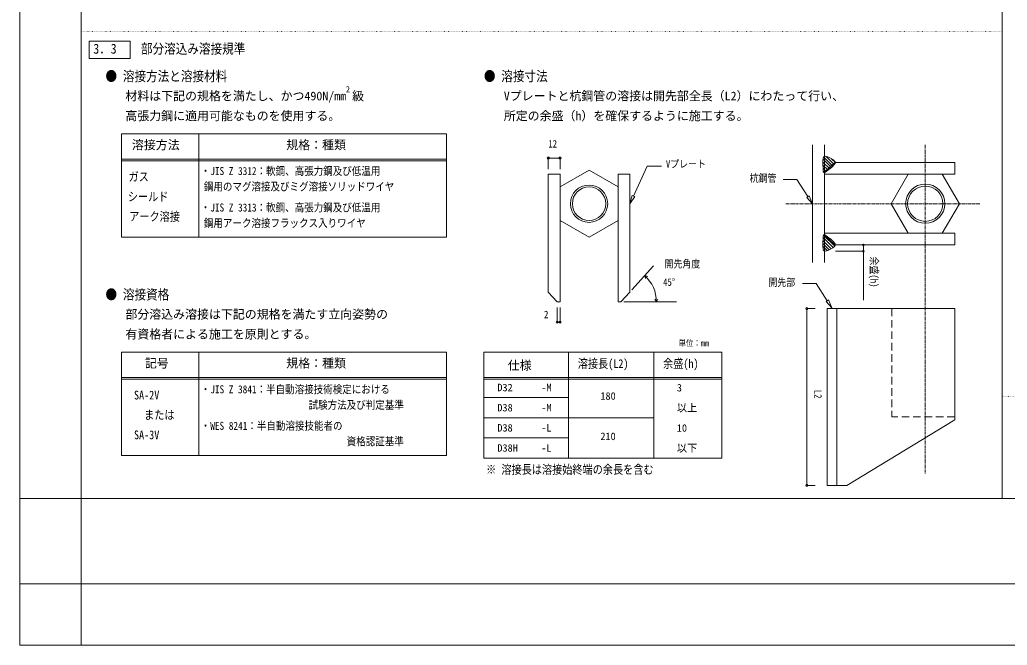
# Model space of a CAD drawing. Units: millimetres, scale not verified. Extents: x -29700 to 29700, y -21000 to 21000.
# Drawn here: x -29700 to -749, y -21000 to -2654 of the extents above; entities that cross this region are included whole.
import ezdxf
from ezdxf.enums import TextEntityAlignment as Align

# ---------------------------------------------------------------- set-up
doc = ezdxf.new("R2010")
doc.units = ezdxf.units.MM
doc.header["$LTSCALE"] = 70
for name, pattern in [('USER1', [0.26, 0.01, -0.25]), ('USER2', [2, 1.25, -0.25, 0.25, -0.25]), ('USER3', [4.7625, 3.175, -1.5875])]:
    doc.linetypes.add(name, pattern=pattern)
for name, color, linetype, lineweight in [('0-2_07_DOT', 4, 'USER1', 18), ('0-3_DEFPOINTS', 7, 'Continuous', 18), ('0-5_05_SUNPOU', 3, 'Continuous', 18), ('0-6_03_ZU', 2, 'Continuous', 18), ('0-7_06_HYOU', 7, 'Continuous', 5), ('0-8_00_WAKU', 9, 'Continuous', 18), ('0-9_08_CENTER', 1, 'USER2', 18), ('0-A_09_KAKOMI', 7, 'Continuous', 5)]:
    doc.layers.add(name, color=color, linetype=linetype, lineweight=lineweight)
doc.layers.add('0-4_02_TEXT', color=7, linetype='Continuous')
doc.styles.add('ＭＳ ゴシック', font='')
doc.styles.get('ＭＳ ゴシック').set_extended_font_data('MS Gothic')

msp = doc.modelspace()

# ---------------------------------------------------------------- linework, layer by layer
at = {"layer": '0-2_07_DOT'}
for p, q in [((-27900, -3000), (-900, -3000)), ((-900, -13700), (27900, -13700))]:
    msp.add_line(p, q, dxfattribs=at)
at = {"layer": '0-3_DEFPOINTS'}
for p, q in [((-29700, 21000), (-29700, -21000)), ((-29700, -16700), (-27900, -16700)), ((-27900, -16700), (-27900, -21000)), ((-29700, -19200), (29700, -19200)), ((-29700, -21000), (29700, -21000))]:
    msp.add_line(p, q, dxfattribs=at)
at = {"layer": '0-5_05_SUNPOU'}
for p, q in [((-14205.48, -7037.3), (-14205.48, -6711.41)), ((-14205.48, -6711.41), (-13859.88, -6711.41)), ((-13859.88, -7037.3), (-13859.88, -6711.41)), ((-6152.97, -6919.16), (-6002.49, -7069.64)), ((-6152.04, -6831.7), (-5952.8, -7030.94)), ((-6148.28, -6747.07), (-5905.76, -6989.59)), ((-6132.99, -6673.97), (-5861.34, -6945.63)), ((-6053.35, -6665.23), (-5819.52, -6899.05)), ((-5898.3, -6731.89), (-5787.9, -6842.29)), ((-6150.77, -7009.75), (-6054.88, -7105.64)), ((-6145.06, -7103.84), (-6112.05, -7136.85)), ((-6135.81, -8969.25), (-5808.76, -9296.31)), ((-6152.93, -9217.3), (-5967.76, -9402.47)), ((-6152.19, -9129.65), (-5909.42, -9372.42)), ((-6148.6, -9044.85), (-5856.54, -9336.91)), ((-5934.88, -9081.79), (-5827.53, -9189.15)), ((-4967.12, -9258.38), (-4967.12, -10874.56)), ((-6150.52, -9308.1), (-6032.23, -9426.39)), ((-6143.75, -9403.26), (-6107.95, -9439.05)), ((-5782.87, -9444.22), (-4967.12, -9444.22)), ((-11754.2, -10573.23), (-11118.77, -9867.39)), ((-11378.83, -10156.26), (-11355.01, -10245.14)), ((-11378.83, -10156.26), (-11289.95, -10180.08)), ((-11990.75, -10928.78), (-10448.93, -10928.78)), ((-11034.84, -10928.78), (-11084.96, -10851.61)), ((-11034.84, -10928.78), (-10993.08, -10846.79)), ((-13946.28, -11095.23), (-13946.28, -11524.34)), ((-13859.88, -11095.23), (-13859.88, -11524.34)), ((-6384.72, -11127.89), (-6627.23, -11127.89)), ((-6627.23, -11127.89), (-6627.23, -16311.89)), ((-13946.28, -11524.34), (-13859.88, -11524.34)), ((-6384.72, -16311.89), (-6627.23, -16311.89))]:
    msp.add_line(p, q, dxfattribs=at)
for points in [[(-11709.21, -7823.53), (-11309.12, -6947.62), (-10890.32, -6947.62)], [(-6595.02, -7841.48), (-6922.3, -7338.12), (-7320.3, -7338.12)], [(-6026.94, -10895.98), (-6354.23, -10392.61), (-6752.23, -10392.61)]]:
    msp.add_lwpolyline(points, dxfattribs=at)
for points in [[(-11746.75, -7805.88), (-11815.08, -8048.78), (-11671.67, -7841.17)], [(-6629.57, -7864.44), (-6457.27, -8048.78), (-6560.47, -7818.52)], [(-6061.49, -10918.93), (-5889.19, -11103.27), (-5992.39, -10873.02)]]:
    msp.add_lwpolyline(points, close=True, dxfattribs=at)
for centre, radius in [((-14205.48, -6711.41), 31.11), ((-13859.88, -6711.41), 31.11), ((-4967.12, -9258.38), 21.88), ((-4967.12, -9444.22), 21.88), ((-6627.23, -11127.89), 31.11), ((-13946.28, -11524.34), 31.11), ((-13859.88, -11524.34), 31.11), ((-6627.23, -16311.89), 31.11)]:
    msp.add_circle(centre, radius, dxfattribs=at)
for centre, radius, start, end in [((-6095.36, -6706.89), 50, 78.81509, 175.50986), ((-6194.1, -7206.26), 559.04, 45.59311, 78.81509), ((-3604.13, -6902.52), 2548.9, 175.50986, 184.65567), ((-6628.24, -6215.05), 1059.19, 299.93112, 321.54917), ((-5837.9, -6842.61), 50, 321.54917, 45.59311), ((-6114.72, -7106.97), 30, 184.65567, 299.93112), ((-6114.72, -8990.58), 30, 60.06888, 175.34433), ((-6628.24, -9882.5), 1059.19, 38.45083, 60.06888), ((-3604.13, -9195.03), 2548.9, 175.34433, 184.49014), ((-5837.9, -9254.95), 50, 314.40689, 38.45083), ((-6095.36, -9390.66), 50, 184.49014, 281.18491), ((-6194.1, -8891.29), 559.04, 281.18491, 314.40689), ((-12074.28, -10928.78), 1039.44, 0, 48.00485)]:
    msp.add_arc(centre, radius, start, end, dxfattribs=at)
at = {"layer": '0-6_03_ZU'}
for p, q in [((-6457.27, -6321.03), (-6457.27, -9776.52)), ((-6111.67, -9776.52), (-6111.67, -6321.03)), ((-6111.67, -6321.03), (-6111.67, -6653.33)), ((-6111.67, -7126.44), (-5801.26, -6839.18)), ((-14205.48, -7184.78), (-14205.48, -10640.86)), ((-13859.88, -7184.78), (-14205.48, -7184.78)), ((-13859.88, -7184.78), (-13859.88, -10928.78)), ((-12160.68, -7184.78), (-12160.68, -10928.78)), ((-12160.68, -7184.78), (-11815.08, -7184.78)), ((-11815.08, -7184.78), (-11815.08, -10640.86)), ((-6111.67, -7184.78), (-6111.67, -7126.44)), ((-5455.66, -7184.78), (-6111.67, -7184.78)), ((-6111.67, -7184.78), (-6111.67, -8912.78)), ((-2287.66, -7184.78), (-6089.26, -7184.78)), ((-5455.66, -7184.78), (-6089.26, -7184.78)), ((-2287.66, -8912.78), (-6111.67, -8912.78)), ((-6111.67, -8912.78), (-6111.67, -8971.11)), ((-6111.67, -8971.11), (-5801.26, -9258.38)), ((-5455.66, -8912.78), (-6089.26, -8912.78)), ((-6111.67, -9444.22), (-6111.67, -9776.52)), ((-12074.28, -10928.78), (-11815.08, -10640.86)), ((-12160.68, -10928.78), (-12103.08, -10928.78)), ((-12160.68, -10928.78), (-12074.28, -10928.78)), ((-5743.75, -11127.89), (-5743.75, -16311.89)), ((-2287.66, -11127.89), (-2287.66, -14386.76)), ((-5455.66, -16311.89), (-2287.66, -14386.76)), ((-5743.66, -16311.89), (-6031.66, -16311.89)), ((-5743.66, -16311.89), (-5455.66, -16311.89))]:
    msp.add_line(p, q, dxfattribs=at)
at = {"layer": '0-6_03_ZU', "linetype": 'USER3'}
for p in [(-4132.7, -11127.89), (-2287.66, -14295.89)]:
    msp.add_line(p, (-4132.7, -14295.89), dxfattribs=at)
at = {"layer": '0-6_03_ZU'}
for points in [[(-2287.66, -7184.78), (-2287.66, -6839.18), (-5801.26, -6839.18)], [(-2287.66, -8912.78), (-2287.66, -9258.38), (-5801.26, -9258.38)], [(-13859.88, -10928.78), (-13946.28, -10928.78), (-14205.48, -10640.86)], [(-2287.66, -11127.89), (-6031.66, -11127.89), (-6031.66, -16311.89)]]:
    msp.add_lwpolyline(points, dxfattribs=at)
for points in [[(-13859.88, -8539.29), (-13010.28, -9029.81), (-12160.68, -8539.29), (-12160.68, -7558.26), (-13010.28, -7067.74), (-13859.88, -7558.26)], [(-2652.83, -8912.78), (-2154, -8048.78), (-2652.83, -7184.78), (-3650.5, -7184.78), (-4149.33, -8048.78), (-3650.5, -8912.78)]]:
    msp.add_lwpolyline(points, close=True, dxfattribs=at)
for centre, radius in [((-13010.28, -8048.78), 547.2), ((-3151.66, -8048.78), 576), ((-13010.28, -8048.78), 489.6), ((-3151.66, -8048.78), 518.4)]:
    msp.add_circle(centre, radius, dxfattribs=at)
at = {"layer": '0-7_06_HYOU'}
for p, q in [((-26719.49, -9035.45), (-26719.49, -6001.24)), ((-26719.49, -6001.24), (-17192.64, -6001.24)), ((-24454.13, -9035.45), (-24454.13, -6001.24)), ((-17192.64, -9035.45), (-17192.64, -6001.24)), ((-26719.49, -6742.09), (-17192.64, -6742.09)), ((-26719.49, -6792.09), (-17192.64, -6792.09)), ((-26719.49, -9035.45), (-17192.64, -9035.45)), ((-26719.49, -15438.46), (-26719.49, -12404.24)), ((-26719.49, -12404.24), (-17192.64, -12404.24)), ((-24454.13, -15438.46), (-24454.13, -12404.24)), ((-17192.64, -15438.46), (-17192.64, -12404.24)), ((-16092.64, -15508.51), (-16092.64, -12404.24)), ((-16092.64, -12404.24), (-9112.29, -12404.24)), ((-13612.29, -15508.51), (-13612.29, -12404.24)), ((-11112.29, -15508.51), (-11112.29, -12404.24)), ((-9112.29, -15508.51), (-9112.29, -12404.24)), ((-26719.49, -13145.1), (-17192.64, -13145.1)), ((-26719.49, -13195.1), (-17192.64, -13195.1)), ((-16092.64, -13145.1), (-9112.29, -13145.1)), ((-16092.64, -13195.1), (-9112.29, -13195.1)), ((-16092.64, -13735.95), (-13612.29, -13735.95)), ((-16092.64, -14326.81), (-11112.29, -14326.81)), ((-16092.64, -14917.66), (-13612.29, -14917.66)), ((-26719.49, -15438.46), (-17192.64, -15438.46)), ((-16092.64, -15508.51), (-9112.29, -15508.51))]:
    msp.add_line(p, q, dxfattribs=at)
at = {"layer": '0-8_00_WAKU'}
for p, q in [((-27900, -16700), (-27900, 16550)), ((-900, -16700), (-900, 16550)), ((-27900, -16700), (27900, -16700))]:
    msp.add_line(p, q, dxfattribs=at)
at = {"layer": '0-9_08_CENTER'}
for p, q in [((-3151.66, -6326.19), (-3151.66, -15958.08)), ((-1550.78, -8048.78), (-7236.81, -8048.78))]:
    msp.add_line(p, q, dxfattribs=at)
at = {"layer": '0-A_09_KAKOMI'}
for q in [(-26465.05, -3286.91), (-27665.05, -3786.91)]:
    msp.add_line((-26465.05, -3786.91), q, dxfattribs=at)
msp.add_lwpolyline([(-26465.05, -3286.91), (-27665.05, -3286.91), (-27665.05, -3786.91)], dxfattribs=at)

# ---------------------------------------------------------------- texts
at = {"layer": '0-4_02_TEXT', "style": 'ＭＳ ゴシック', "width": 0.85}
for s, height, p in [('3．3', 293.3, (-27540.2, -3738.24)), ('部分溶込み溶接規準', 293.3, (-26147.75, -3738.24)), ('● 溶接方法と溶接材料', 293.3, (-27186.65, -4543.53)), ('● 溶接寸法', 293.3, (-16092.64, -4543.53)), ('2', 183.3, (-20140.46, -4840.56)), ('12', 219.9, (-14202.68, -6469.4)), ('・JIS Z 3312：軟鋼、高張力鋼及び低温用', 234.6, (-24393.27, -7278.31)), ('Vプレート', 219.9, (-10756.4, -7059.24)), ('ガス', 256.6, (-26511.38, -7465.25)), ('杭鋼管', 219.9, (-8300.64, -7477.5)), ('鋼用のマグ溶接及びミグ溶接ソリッドワイヤ', 234.6, (-24302.6, -7735.45)), ('シールド', 256.6, (-26531.21, -8048.59)), ('・JIS Z 3313：軟鋼、高張力鋼及び低温用', 234.6, (-24393.27, -8349.19)), ('アーク溶接', 256.6, (-26491.54, -8631.92)), ('鋼用アーク溶接フラックス入りワイヤ', 234.6, (-24302.6, -8806.34)), ('開先角度', 219.9, (-10797.2, -9990.07)), ('45°', 219.9, (-10837.23, -10524.69)), ('開先部', 219.9, (-7749.57, -10531.99)), ('● 溶接資格', 293.3, (-27186.65, -10946.53)), ('2', 219.9, (-14330.49, -11473.6)), ('単位：mm', 183.3, (-10388.99, -12283.64)), ('溶接長(L2)', 256.6, (-13340.34, -12944.95)), ('余盛(h)', 256.6, (-10840.34, -12944.95)), ('SA-2V', 256.6, (-26350.64, -13868.26)), ('・JIS Z 3841：半自動溶接技術検定における', 234.6, (-24393.27, -13681.31)), ('\u3000\u3000\u3000\u3000\u3000\u3000\u3000\u3000\u3000\u3000\u3000試験方法及び判定基準', 234.6, (-24302.6, -14138.45)), ('\u3000または', 256.6, (-26350.64, -14451.59)), ('・WES 8241：半自動溶接技能者の', 234.6, (-24393.27, -14752.2)), ('SA-3V', 256.6, (-26350.64, -15034.92)), ('\u3000\u3000\u3000\u3000\u3000\u3000\u3000\u3000\u3000\u3000\u3000\u3000\u3000\u3000\u3000資格認証基準', 234.6, (-24302.6, -15209.34)), ('※ 溶接長は溶接始終端の余長を含む', 256.6, (-16026.86, -16051.03))]:
    msp.add_text(s, height=height, dxfattribs=at).set_placement(p, align=Align.BOTTOM_LEFT)
at = {"layer": '0-4_02_TEXT', "style": 'ＭＳ ゴシック'}
for s, height, p in [('材料は下記の規格を満たし、かつ490N/mm 級', 256.6, (-26603.17, -5096)), ('Vプレートと杭鋼管の溶接は開先部全長（L2）にわたって行い、', 256.6, (-15509.16, -5096)), ('高張力鋼に適用可能なものを使用する。', 256.6, (-26603.17, -5679.33)), ('所定の余盛（h）を確保するように施工する。', 256.6, (-15509.16, -5679.33)), ('溶接方法', 256.6, (-26411.4, -6531.23)), ('規格：種類', 256.6, (-21885.72, -6531.23)), ('部分溶込み溶接は下記の規格を満たす立向姿勢の', 256.6, (-26603.17, -11499)), ('有資格者による施工を原則とする。', 256.6, (-26603.17, -12082.34)), ('記号', 256.6, (-26031.92, -12934.24)), ('規格：種類', 256.6, (-21885.72, -12934.24)), ('仕様', 256.6, (-15392.37, -12996.84)), ('D32', 219.9, (-15697.45, -13616.82)), ('-M', 219.9, (-14407.69, -13616.82)), ('180', 219.9, (-12677.16, -13865.66)), ('3', 219.9, (-10436.41, -13622.65)), ('D38', 219.9, (-15697.45, -14207.67)), ('-M', 219.9, (-14407.69, -14207.67)), ('以上', 219.9, (-10436.41, -14212.16)), ('D38', 219.9, (-15697.45, -14798.53)), ('-L', 219.9, (-14407.69, -14798.53)), ('210', 219.9, (-12677.16, -15047.37)), ('10', 219.9, (-10436.41, -14804.36)), ('D38H', 219.9, (-15697.45, -15389.38)), ('-L', 219.9, (-14407.69, -15389.38)), ('以下', 219.9, (-10436.41, -15393.87))]:
    msp.add_text(s, height=height, dxfattribs=at).set_placement(p, align=Align.BOTTOM_LEFT)
at = {"layer": '0-4_02_TEXT', "style": 'ＭＳ ゴシック', "width": 0.85}
for s, p in [('余盛(h)', (-4825.83, -9600.86)), ('L2', (-6471.18, -13507.39))]:
    msp.add_text(s, height=219.9, rotation=270, dxfattribs=at).set_placement(p, align=Align.BOTTOM_LEFT)

doc.saveas('drawing.dxf')
